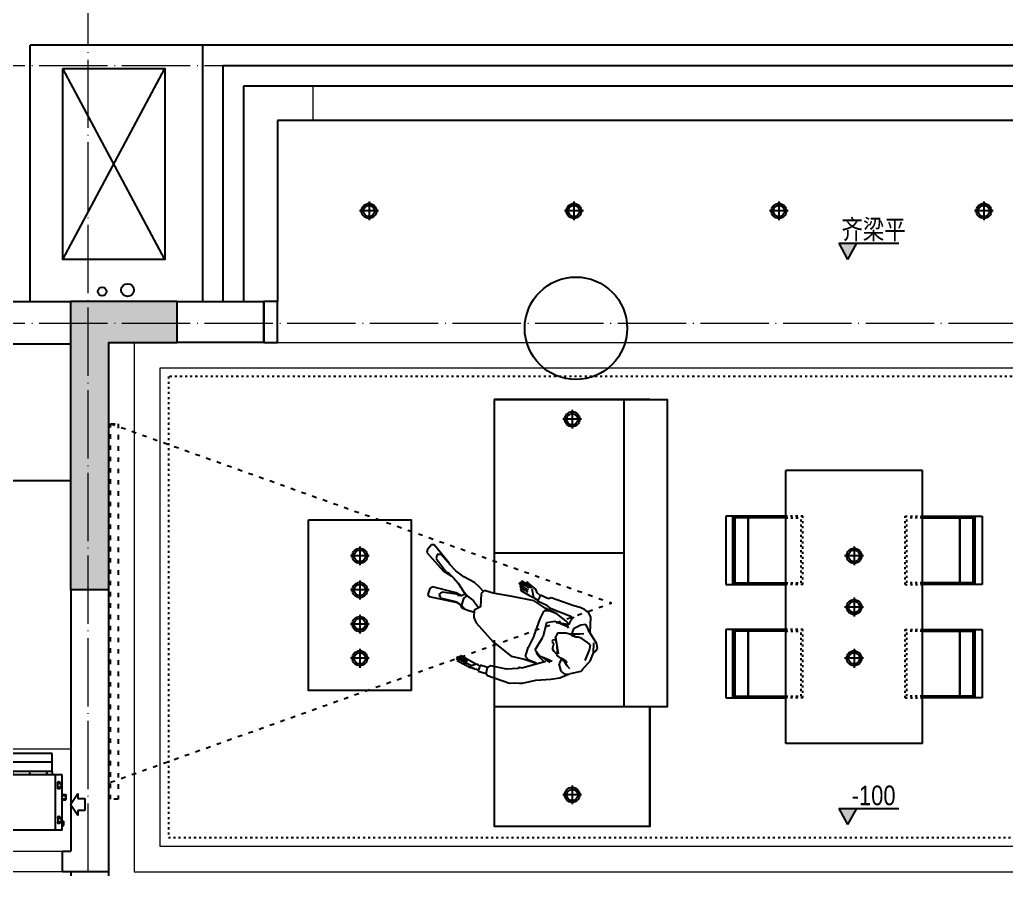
# Model space of a CAD drawing. Header units: inches. Extents: x -50945 to 250244, y -404780 to 18493.
# Drawn here: x 91484 to 97260, y -14334 to -9247 of the extents above; entities that cross this region are included whole.
import ezdxf

# ---------------------------------------------------------------- set-up
doc = ezdxf.new("R2010")
doc.units = ezdxf.units.IN
doc.header["$MEASUREMENT"] = 0
for name, pattern in [('ACAD_ISO03W100', [30, 12, -18]), ('ACAD_ISO07W100', [3.5, 0.5, -3]), ('DOTE', [2.42, 2, -0.2, 0.02, -0.2]), ('iGo户型优化10', [30, 12, -18])]:
    doc.linetypes.add(name, pattern=pattern)
for name, color, linetype in [('D-ARCHI', 250, 'Continuous'), ('EVH 立面填充', 8, 'Continuous'), ('IBS-003-建筑窗框', 3, 'Continuous'), ('IBS-050-建筑文字标注', 50, 'Continuous'), ('IBS-182-原建筑非承重墙', 150, 'Continuous'), ('IBS-200-原建筑承重墙柱', 200, 'Continuous'), ('IBS-22-原建筑梁体', 22, 'Continuous'), ('IBS-63-原建筑窗', 63, 'Continuous'), ('IFF-51-活动家具', 51, 'Continuous'), ('iGo户型优化', 7, 'Continuous'), ('IRC-022-天花设备', 22, 'Continuous'), ('IRC-2-天花灯具', 2, 'Continuous')]:
    doc.layers.add(name, color=color, linetype=linetype)
for name, color, linetype, lineweight in [('墙体', 9, 'Continuous', 25), ('天棚材质标注', 2, 'Continuous', 5), ('门', 65, 'Continuous', 13)]:
    doc.layers.add(name, color=color, linetype=linetype, lineweight=lineweight)
doc.styles.add('-宋体', font='', dxfattribs={"width": 0.8})
doc.styles.get('-宋体').set_extended_font_data('SimSun')

# ---------------------------------------------------------------- blocks, each defined once
blk = doc.blocks.new('A$C0ACF2E9F')
at = {"layer": 'iGo户型优化', "color": 251}
for p, q in [((196.6, 1052.9), (233.7, 1104.2)), ((233.7, 1104.2), (252.2, 1109.9)), ((252.2, 1109.9), (307.7, 1129.8)), ((300.6, 1102.8), (366.2, 1102.8)), ((307.7, 1129.8), (359, 1129.8)), ((359, 1129.8), (414.6, 1109.9)), ((361.9, 1129.8), (370.4, 1137)), ((366.2, 1102.8), (396.1, 1095.6)), ((370.4, 1137), (391.8, 1142.7)), ((391.8, 1142.7), (416, 1128.4)), ((416, 1128.4), (433.1, 1104.2)), ((433.1, 1104.2), (470.2, 1052.9)), ((149, 1005), (188.2, 1042.2)), ((192.3, 1050.1), (178.9, 1024.7)), ((196.6, 1052.9), (192.3, 1050.1)), ((396.1, 1095.6), (403.2, 1074.3)), ((403.2, 1074.3), (411.8, 1034.4)), ((456.6, 1067.8), (459.4, 1067.8)), ((459.4, 1067.8), (549.1, 1035.4)), ((470.2, 1052.9), (474.4, 1050.1)), ((474.4, 1050.1), (495.8, 1025.8)), ((122, 958.6), (149, 1005)), ((185.2, 1000.2), (178.9, 1024.7)), ((188.1, 997.3), (185.2, 1000.2)), ((188.1, 997.3), (222.3, 968.8)), ((232.2, 1014.4), (222.3, 1035.8)), ((245.1, 993.1), (232.2, 1014.4)), ((252.2, 974.5), (245.1, 993.1)), ((247.9, 1011.6), (252.2, 998.8)), ((259.3, 977.4), (252.2, 998.8)), ((410.3, 1011.6), (404.6, 998.8)), ((404.6, 998.8), (404.6, 977.4)), ((411.8, 1034.4), (410.3, 1011.6)), ((414.6, 993.1), (411.8, 974.5)), ((430.3, 1014.4), (414.6, 977.4)), ((440.3, 1035.8), (430.3, 1014.4)), ((478.7, 997.3), (444.5, 968.8)), ((481.6, 1000.2), (478.7, 997.3)), ((495.8, 1025.8), (481.6, 1000.2)), ((549.1, 1035.4), (566.9, 1013.6)), ((566.9, 1013.6), (573.9, 983.6)), ((573.9, 983.6), (575, 955.6)), ((81.9, 879.8), (108.7, 931.8)), ((108.7, 931.8), (122, 958.6)), ((220.8, 926.1), (220.8, 887.6)), ((257.9, 968.8), (222.3, 968.8)), ((257.9, 968.8), (252.2, 974.5)), ((259.3, 977.4), (257.9, 968.8)), ((257.9, 968.8), (257.9, 958.9)), ((262.2, 944.6), (257.9, 958.9)), ((269.3, 933.2), (262.2, 944.6)), ((282.1, 931.8), (269.3, 933.2)), ((275, 924.7), (274, 932.7)), ((329.1, 909), (275, 941.8)), ((280.7, 910.4), (275, 924.7)), ((319.1, 914.7), (282.1, 931.8)), ((400.4, 927.5), (386.1, 891.9)), ((404.6, 938.9), (400.4, 927.5)), ((404.6, 977.4), (407.5, 968.8)), ((407.5, 958.9), (404.6, 938.9)), ((411.8, 970.3), (407.5, 958.9)), ((407.5, 968.8), (407.5, 958.9)), ((444.5, 968.8), (411.2, 968.8)), ((411.8, 974.5), (411.8, 970.3)), ((448.8, 927.5), (436, 937.5)), ((443.1, 931.8), (443.1, 887.6)), ((443.1, 862), (457.4, 930.4)), ((464.5, 934.6), (448.8, 927.5)), ((459.6, 932.4), (470.2, 911.8)), ((464.5, 934.6), (486.3, 936.8)), ((497.2, 938.9), (486.3, 936.8)), ((508.5, 944.4), (497.2, 938.9)), ((507.2, 919), (500.1, 940.3)), ((575, 955.6), (569.9, 917.5)), ((37, 813.5), (81.9, 879.8)), ((206.7, 891.5), (161, 834.9)), ((215.1, 850.6), (200.3, 883.6)), ((220.8, 862), (209.4, 914.7)), ((220.8, 887.6), (220.8, 862)), ((287.8, 900.5), (280.7, 910.4)), ((287.8, 900.5), (319.1, 894.8)), ((329.1, 909), (319.1, 914.7)), ((359, 889.1), (319.1, 914.7)), ((329.1, 880.5), (319.1, 894.8)), ((329.1, 909), (359, 889.1)), ((337.7, 880.5), (329.1, 880.5)), ((344.8, 894.8), (337.7, 880.5)), ((349.1, 894.8), (344.8, 894.8)), ((349.1, 894.8), (344.8, 894.8)), ((386.1, 891.9), (359, 889.1)), ((443.1, 887.6), (443.1, 862)), ((470.2, 911.8), (488.7, 843.5)), ((504.4, 792.2), (507.2, 919)), ((569.9, 917.5), (562.8, 777.9)), ((29.8, 797.2), (37, 813.5)), ((161, 834.9), (116.8, 776.5)), ((171, 769.4), (175.2, 843.5)), ((175.2, 843.5), (178.8, 857)), ((175.2, 843.5), (175.2, 796.4)), ((226.5, 824.9), (215.1, 850.6)), ((220.8, 862), (220.8, 850.6)), ((245.1, 807.8), (220.8, 850.6)), ((239.4, 819.2), (226.5, 824.9)), ((245.1, 807.8), (332, 820.7)), ((417.5, 807.8), (332, 820.7)), ((443.1, 850.6), (417.5, 807.8)), ((443.1, 862), (443.1, 850.6)), ((488.7, 843.5), (493, 769.4)), ((488.7, 843.5), (488.7, 796.4)), ((7.6, 744.3), (24.2, 777.9)), ((24.2, 777.9), (29.8, 797.2)), ((105.4, 755.1), (76.9, 695.3)), ((114, 762.2), (105.4, 755.1)), ((116.8, 776.5), (114, 762.2)), ((158.1, 692.4), (175.2, 796.4)), ((175.2, 796.4), (188.1, 769.4)), ((188.1, 769.4), (242.2, 765.1)), ((320.6, 769.4), (242.2, 765.1)), ((320.6, 769.4), (423.2, 765.1)), ((423.2, 765.1), (477.3, 769.4)), ((488.7, 796.4), (477.3, 769.4)), ((488.7, 796.4), (507.2, 692.4)), ((511.5, 770.8), (504.4, 792.2)), ((511.5, 770.8), (512.9, 711)), ((562.8, 777.9), (551.4, 766.5)), ((551.4, 766.5), (552.9, 713.3)), ((564.2, 790.7), (562.8, 777.9)), ((0, 608.4), (7.6, 744.3)), ((76.9, 695.3), (59.8, 604.1)), ((552.9, 713.3), (512.9, 711)), ((522.9, 688.2), (520, 711)), ((550, 713.8), (558.5, 691)), ((193.8, 562.8), (158.1, 692.4)), ((507.2, 692.4), (483, 562.8)), ((524.3, 682.5), (522.9, 688.2)), ((527.2, 651.1), (524.3, 682.5)), ((569.9, 652.5), (524.3, 682.5)), ((534.3, 597), (527.2, 651.1)), ((551.4, 584.2), (541.4, 638.3)), ((565.6, 574.2), (552.8, 636.9)), ((558.5, 691), (574.2, 675.3)), ((577, 579.9), (565.6, 636.9)), ((579.9, 626.9), (572.8, 646.8)), ((574.2, 675.3), (584.2, 645.4)), ((584.2, 645.4), (594.1, 616.9)), ((7.1, 595.6), (0, 608.4)), ((2.4, 547.6), (7.1, 595.6)), ((7.1, 595.6), (44.2, 589.9)), ((44.2, 589.9), (39.1, 544.7)), ((59.8, 604.1), (44.2, 589.9)), ((541.4, 592.7), (534.3, 597)), ((544.3, 597), (541.4, 592.7)), ((544.3, 621.2), (544.3, 597)), ((557.1, 584.2), (551.4, 584.2)), ((561.4, 587), (557.1, 584.2)), ((558.5, 605.5), (561.4, 587)), ((571.3, 608.4), (574.2, 578.5)), ((574.2, 578.5), (571.3, 574.2)), ((582.7, 579.9), (577, 579.9)), ((588.4, 608.4), (579.9, 626.9)), ((579.9, 625.5), (587, 582.7)), ((587, 582.7), (582.7, 579.9)), ((592.7, 611.2), (588.4, 608.4)), ((594.1, 616.9), (592.7, 611.2)), ((10, 547.1), (2.4, 547.6)), ((7.1, 522.9), (10, 532.9)), ((7.1, 522.9), (7.1, 491.5)), ((7.1, 493), (7.1, 522.9)), ((39.1, 544.7), (10, 547.1)), ((10, 532.9), (10, 547.1)), ((34, 545.1), (37, 530)), ((37, 530), (35.6, 518.6)), ((259.3, 427.4), (193.8, 562.8)), ((483, 562.8), (457.4, 453.1)), ((571.3, 574.2), (565.6, 574.2)), ((2.9, 488.7), (7.1, 512.9)), ((7.1, 467.3), (2.9, 488.7)), ((7.1, 460.2), (7.1, 491.5)), ((17.1, 473), (15.7, 454.5)), ((17.1, 497.2), (35.6, 518.6)), ((17.1, 497.2), (17.1, 473)), ((17.1, 471.6), (24.2, 410.3)), ((25.6, 468.7), (32.8, 401.8)), ((32.8, 467.3), (38.5, 410.3)), ((35.6, 518.6), (39.9, 483)), ((39.9, 483), (47, 421.7)), ((10, 453.1), (7.1, 460.2)), ((14.2, 410.3), (8.5, 454.5)), ((15.7, 454.5), (10, 453.1)), ((18.5, 410.3), (14.2, 410.3)), ((24.2, 410.3), (18.5, 410.3)), ((22.8, 401.8), (21.4, 410.3)), ((32.8, 410.3), (31.3, 410.3)), ((38.5, 410.3), (32.8, 410.3)), ((44.2, 418.9), (38.5, 418.9)), ((47, 421.7), (44.2, 418.9)), ((283.5, 403.2), (259.3, 427.4)), ((356.2, 416), (323.4, 389)), ((363.3, 379), (346.5, 408.1)), ((428.9, 389), (356.2, 416)), ((457.4, 453.1), (453.1, 401.8)), ((27.1, 401.8), (22.8, 401.8)), ((32.8, 401.8), (27.1, 401.8)), ((323.4, 389), (283.5, 403.2)), ((309.2, 333.4), (309.3, 348.1)), ((309.3, 348.1), (312.9, 392.7)), ((374.7, 361.9), (363.3, 379)), ((374.7, 361.9), (386.1, 323.4)), ((453.1, 401.8), (428.9, 389)), ((444.5, 397.5), (460.2, 363.3)), ((460.2, 363.3), (474.4, 329.1)), ((321.8, 310.3), (309.2, 333.4)), ((309.4, 317), (309.2, 333.4)), ((323.4, 297.8), (309.4, 317)), ((362.6, 304.7), (321.8, 310.3)), ((329.1, 273.6), (323.4, 297.8)), ((362.6, 304.7), (384.7, 319.1)), ((387.5, 302.1), (371.9, 287.8)), ((400.4, 289.2), (382.9, 318)), ((386.1, 323.4), (400.4, 289.2)), ((388.9, 308.3), (387.5, 302.1)), ((433.1, 242.2), (400.4, 289.2)), ((474.4, 329.1), (480.1, 257.9)), ((296.4, 115.4), (323.4, 262.2)), ((314.9, 182.4), (327.7, 260.7)), ((323.4, 262.2), (326.3, 279.3)), ((326.3, 279.3), (327.7, 280.7)), ((326.3, 279.3), (327.7, 280.7)), ((327.7, 260.7), (329.1, 273.6)), ((373.3, 269.3), (349.1, 175.2)), ((377.6, 252.2), (356.2, 111.1)), ((371.9, 287.8), (364.7, 266.4)), ((369.6, 281.1), (373.3, 269.3)), ((371.9, 287.8), (377.6, 252.2)), ((453.1, 205.2), (433.1, 242.2)), ((480.1, 257.9), (495.8, 202.3)), ((314.9, 182.4), (329.1, 163.8)), ((329.1, 163.8), (349.1, 175.2)), ((468.7, 166.7), (453.1, 205.2)), ((458.8, 188.1), (458.8, 190.9)), ((467.3, 132.5), (458.8, 188.1)), ((495.8, 202.3), (514.3, 158.1)), ((467.3, 151), (468.7, 166.7)), ((517.2, 68.4), (467.3, 151)), ((467.3, 151), (467.3, 132.5)), ((530, 4.3), (467.3, 132.5)), ((514.3, 158.1), (550, 85.5)), ((521.5, 148.2), (587, 27.1)), ((304.9, 102.6), (296.4, 115.4)), ((296.4, 115.4), (304.9, 102.6)), ((341.9, 101.2), (304.9, 102.6)), ((356.2, 109.7), (341.9, 101.2)), ((541.4, 64.1), (517.2, 68.4)), ((550, 85.5), (541.4, 64.1)), ((547.1, 0), (530, 4.3)), ((530, 4.3), (530, 2.9)), ((547.1, 0), (530, 2.9)), ((581.3, 11.4), (547.1, 0)), ((581.3, 11.4), (547.1, 0)), ((587, 27.1), (581.3, 11.4)), ((587, 25.6), (581.3, 11.4)), ((587, 27.1), (587, 25.6))]:
    blk.add_line(p, q, dxfattribs=at)
blk = doc.blocks.new('A$C2C253EB8')
at = {"layer": 'IRC-2-天花灯具', "color": 250}
for p, q in [((55, 0), (55, 110)), ((0, 55), (110, 55))]:
    blk.add_line(p, q, dxfattribs=at)
at = {"layer": 'IRC-2-天花灯具', "color": 2}
blk.add_ellipse((55, 55), major_axis=(44, 0), ratio=1, start_param=1.571461413961594, end_param=7.85464672114118, dxfattribs=at)
at = {"layer": 'IRC-2-天花灯具', "color": 251}
blk.add_ellipse((55, 55), major_axis=(33, 0), ratio=1, start_param=1.570667, end_param=7.853852, dxfattribs=at)
blk = doc.blocks.new('A$C61603E42')
at = {"layer": '墙体'}
blk.add_hatch(color=256, dxfattribs=at).paths.add_polyline_path([(85.4, 0), (170.8, 156.9), (0, 156.9)])
blk.add_line((0, 156.9), (585.2, 156.9), dxfattribs=at)
for points in [[(0, 156.9), (85.4, 0)], [(170.8, 156.9), (85.4, 0)]]:
    blk.add_lwpolyline(points, dxfattribs=at)
blk = doc.blocks.new('ewrwrewqewer')
at = {"layer": 'IRC-022-天花设备'}
for p, q in [((1808538.9, 857244.8), (1808538.9, 857567.8)), ((1808538.9, 857267.8), (1808538.9, 857567.8)), ((1809438.9, 857567.8), (1808538.9, 857567.8)), ((1808578.9, 857244.8), (1808578.9, 857567.8)), ((1809398.9, 857567.8), (1809398.9, 857244.8)), ((1809438.9, 857567.8), (1809438.9, 857244.8)), ((1809438.9, 857540.8), (1809448.9, 857540.8)), ((1809448.9, 857540.8), (1809448.9, 857514.8)), ((1808447.8, 857452.6), (1808447.8, 857482.9)), ((1808447.8, 857482.9), (1808490.3, 857417.8)), ((1808552.3, 857514.5), (1808538.9, 857514.5)), ((1808552.3, 857501.1), (1808538.9, 857501.1)), ((1808552.3, 857514.5), (1808552.3, 857522.8)), ((1808552.3, 857492.8), (1808552.3, 857501.1)), ((1808565.6, 857492.8), (1808565.6, 857522.8)), ((1809412.3, 857492.8), (1809412.3, 857522.8)), ((1809425.6, 857514.5), (1809425.6, 857522.8)), ((1809425.6, 857514.5), (1809438.9, 857514.5)), ((1809425.6, 857501.1), (1809438.9, 857501.1)), ((1809425.6, 857492.8), (1809425.6, 857501.1)), ((1809438.9, 857514.8), (1809448.9, 857514.8)), ((1809530.1, 857482.9), (1809487.6, 857417.8)), ((1809530.1, 857452.6), (1809530.1, 857482.9)), ((1808406.2, 857417.8), (1808406.2, 857452.6)), ((1808406.2, 857452.6), (1808447.8, 857452.6)), ((1808406.2, 857383.1), (1808406.2, 857417.8)), ((1808490.3, 857417.8), (1808447.8, 857352.7)), ((1809487.6, 857417.8), (1809530.1, 857352.7)), ((1809571.6, 857452.6), (1809530.1, 857452.6)), ((1809571.6, 857417.8), (1809571.6, 857452.6)), ((1809571.6, 857383.1), (1809571.6, 857417.8)), ((1808447.8, 857383.1), (1808406.2, 857383.1)), ((1808447.8, 857352.7), (1808447.8, 857383.1)), ((1809438.9, 857389.8), (1809458.9, 857389.8)), ((1809438.9, 857384.8), (1809458.9, 857384.8)), ((1809438.9, 857364.8), (1809458.9, 857364.8)), ((1809438.9, 857359.8), (1809458.9, 857359.8)), ((1809458.9, 857389.8), (1809458.9, 857359.8)), ((1809458.9, 857389.8), (1809462.6, 857386.2)), ((1809458.9, 857359.8), (1809462.6, 857363.4)), ((1809462.6, 857386.2), (1809462.6, 857363.4)), ((1809530.1, 857352.7), (1809530.1, 857383.1)), ((1809530.1, 857383.1), (1809571.6, 857383.1)), ((1808552.3, 857311.5), (1808538.9, 857311.5)), ((1808552.3, 857298.1), (1808538.9, 857298.1)), ((1808552.3, 857319.8), (1808552.3, 857311.5)), ((1808552.3, 857298.1), (1808552.3, 857289.8)), ((1808565.6, 857319.8), (1808565.6, 857289.8)), ((1809412.3, 857319.8), (1809412.3, 857289.8)), ((1809425.6, 857319.8), (1809425.6, 857311.5)), ((1809425.6, 857311.5), (1809438.9, 857311.5)), ((1809425.6, 857298.1), (1809438.9, 857298.1)), ((1809425.6, 857298.1), (1809425.6, 857289.8)), ((1809438.9, 857244.8), (1808538.9, 857244.8)), ((1808598.9, 857224.8), (1808598.9, 857244.8)), ((1809378.9, 857224.8), (1809378.9, 857244.8)), ((1809378.9, 857224.8), (1808598.9, 857224.8)), ((1808598.9, 857224.8), (1808598.9, 857118.2)), ((1809378.9, 857224.8), (1809378.9, 857118.2)), ((1808598.9, 857168.6), (1809378.9, 857168.6)), ((1809378.9, 857118.2), (1808598.9, 857118.2))]:
    blk.add_line(p, q, dxfattribs=at)
for centre in [(1808628.9, 857234.8), (1808728.8, 857234.8), (1808828.7, 857234.8), (1808848.6, 857234.8), (1808948.4, 857234.8), (1809048.3, 857234.8), (1809148.2, 857234.8), (1809248.1, 857234.8), (1809348, 857234.8)]:
    blk.add_circle(centre, 2.35, dxfattribs=at)
for centre, start, end in [((1808558.9, 857522.8), 359.99949, 180), ((1809418.9, 857522.8), 0, 180.00051), ((1808558.9, 857492.8), 180, 0.03165), ((1809418.9, 857492.8), 179.96835, 0), ((1808558.9, 857319.8), 359.96835, 180), ((1809418.9, 857319.8), 0, 180.03165), ((1808558.9, 857289.8), 180, 0.00051), ((1809418.9, 857289.8), 179.99949, 0)]:
    blk.add_arc(centre, 6.67, start, end, dxfattribs=at)

msp = doc.modelspace()

# ---------------------------------------------------------------- hatches: boundary and pattern name
at = {"layer": 'EVH 立面填充'}
h = msp.add_hatch(color=256, dxfattribs=at)
h.dxf.hatch_style = 1
h.paths.add_polyline_path([(92003.95, -11136.79), (92403.95, -11136.79), (92403.95, -10896.79), (91783.95, -10896.79), (91783.95, -12586.79), (92003.95, -12586.79)])

# ---------------------------------------------------------------- linework, layer by layer
at = {"layer": 'D-ARCHI', "color": 251, "linetype": 'DOTE', "lineweight": 5, "ltscale": 200}
for p, q in [((91883.95, -14236.79), (91883.95, -6696.54)), ((103613.95, -9516.54), (83286.69, -9516.54)), ((103613.95, -11026.79), (83273.95, -11026.79))]:
    msp.add_line(p, q, dxfattribs=at)
at = {"layer": 'IBS-003-建筑窗框', "color": 251, "ltscale": 10}
for p, q in [((98093.95, -9396.54), (92553.95, -9396.54)), ((92553.95, -9396.54), (92553.95, -10896.79)), ((97863.95, -9636.54), (92793.95, -9636.54)), ((92793.95, -9636.54), (92793.95, -10896.79)), ((92993.95, -9836.54), (92993.95, -10896.79)), ((97663.95, -9836.54), (92993.95, -9836.54))]:
    msp.add_line(p, q, dxfattribs=at)
at = {"layer": 'IBS-182-原建筑非承重墙'}
for p, q in [((91543.95, -10896.79), (91543.95, -9396.54)), ((92553.95, -9396.54), (91543.95, -9396.54)), ((91736.02, -10650.45), (92334.14, -9531.66)), ((92334.14, -10650.45), (91736.02, -9531.66)), ((91373.95, -10896.79), (91783.95, -10896.79)), ((92403.95, -10896.79), (92913.95, -10896.79)), ((92913.95, -11136.79), (92913.95, -10896.79)), ((91783.95, -11146.79), (91373.95, -11146.79)), ((92913.95, -11136.79), (92403.95, -11136.79)), ((91783.95, -11946.79), (89303.95, -11946.79)), ((91783.95, -12586.79), (91783.95, -14116.79)), ((92003.95, -12586.79), (92003.95, -14236.79)), ((91733.95, -14236.79), (91733.95, -14116.79)), ((91733.95, -14116.79), (91783.95, -14116.79)), ((92003.95, -14236.79), (91733.95, -14236.79))]:
    msp.add_line(p, q, dxfattribs=at)
for points in [[(91736.02, -9531.66), (92334.14, -9531.66), (92334.14, -10650.45), (91736.02, -10650.45)], [(92913.95, -11136.79), (92993.95, -11136.79), (92993.95, -10896.79), (92913.95, -10896.79)]]:
    msp.add_lwpolyline(points, close=True, dxfattribs=at)
for centre, radius in [((92115.13, -10830.31), 37.5), ((91966.17, -10838.87), 25)]:
    msp.add_circle(centre, radius, dxfattribs=at)
at = {"layer": 'IBS-200-原建筑承重墙柱', "ltscale": 0.02}
for p, q in [((91783.95, -12586.79), (91783.95, -10896.79)), ((92403.95, -10896.79), (91783.95, -10896.79)), ((92403.95, -10896.79), (92403.95, -11136.79)), ((92003.95, -11136.79), (92003.95, -12586.79)), ((92003.95, -11136.79), (92403.95, -11136.79)), ((92003.95, -12586.79), (91783.95, -12586.79))]:
    msp.add_line(p, q, dxfattribs=at)
at = {"layer": 'IBS-22-原建筑梁体', "linetype": 'ACAD_ISO07W100', "ltscale": 50}
for p, q in [((91783.95, -14236.79), (91783.95, -15316.79)), ((92003.95, -14236.79), (92003.95, -15316.79))]:
    msp.add_line(p, q, dxfattribs=at)
at = {"layer": 'IBS-63-原建筑窗'}
for p, q in [((97983.95, -9516.54), (92673.95, -9516.54)), ((92673.95, -9516.54), (92673.95, -10896.79))]:
    msp.add_line(p, q, dxfattribs=at)
at = {"layer": 'IFF-51-活动家具'}
for p, q in [((95173.95, -11472.06, 0), (94263.95, -11472.06, 0)), ((95023.95, -13272.06, 0), (95023.95, -11472.06, 0)), ((96768.95, -11886.79, 0), (95968.95, -11886.79, 0)), ((95968.95, -13486.79, 0), (95968.95, -11886.79)), ((96768.95, -13486.79), (96768.95, -11886.79)), ((95968.95, -12155.01, 0), (95618.95, -12155.01, 0)), ((95618.95, -12155.01, 0), (95618.95, -12555.01, 0)), ((95658.95, -12155.01, 0), (95618.95, -12155.01, 0)), ((95658.95, -12555.01, 0), (95658.95, -12155.01, 0)), ((95671.71, -12555.01, 0), (95671.71, -12155.01, 0)), ((95671.71, -12165.01, 0), (95671.71, -12545.01, 0)), ((95748.95, -12165.01, 0), (95671.71, -12165.01, 0)), ((95748.95, -12155.01, 0), (95748.95, -12555.01, 0)), ((95748.95, -12165.01, 0), (95748.95, -12545.01, 0)), ((95968.95, -12165.01, 0), (95748.95, -12165.01, 0)), ((95748.95, -12545.01, 0), (95748.95, -12165.01, 0)), ((96768.95, -12155.01, 0), (97118.95, -12155.01, 0)), ((96768.95, -12165.01, 0), (96988.95, -12165.01, 0)), ((96988.95, -12155.01, 0), (96988.95, -12555.01, 0)), ((96988.95, -12165.01, 0), (96988.95, -12545.01, 0)), ((96988.95, -12545.01, 0), (96988.95, -12165.01, 0)), ((96988.95, -12165.01, 0), (97066.19, -12165.01, 0)), ((97066.19, -12555.01, 0), (97066.19, -12155.01, 0)), ((97066.19, -12165.01, 0), (97066.19, -12545.01, 0)), ((97078.95, -12555.01, 0), (97078.95, -12155.01, 0)), ((97078.95, -12155.01, 0), (97118.95, -12155.01, 0)), ((97118.95, -12155.01, 0), (97118.95, -12555.01, 0)), ((95023.95, -12372.06, 0), (94263.95, -12372.06, 0)), ((95618.95, -12555.01, 0), (95968.95, -12555.01, 0)), ((95618.95, -12555.01, 0), (95658.95, -12555.01, 0)), ((95671.71, -12545.01, 0), (95748.95, -12545.01, 0)), ((95748.95, -12545.01, 0), (95968.95, -12545.01, 0)), ((97118.95, -12555.01, 0), (96768.95, -12555.01, 0)), ((96988.95, -12545.01, 0), (96768.96, -12545.01, 0)), ((97066.19, -12545.01, 0), (96988.95, -12545.01, 0)), ((97118.95, -12555.01, 0), (97078.95, -12555.01, 0)), ((95968.95, -12818.61, 0), (95618.95, -12818.61, 0)), ((95618.95, -12818.61, 0), (95618.95, -13218.61, 0)), ((95658.95, -12818.61, 0), (95618.95, -12818.61, 0)), ((95658.95, -13218.61, 0), (95658.95, -12818.61, 0)), ((95671.71, -13218.61, 0), (95671.71, -12818.61, 0)), ((95748.95, -12818.61, 0), (95748.95, -13218.61, 0)), ((96768.95, -12818.61, 0), (97118.95, -12818.61, 0)), ((96988.95, -12818.61, 0), (96988.95, -13218.61, 0)), ((97066.19, -13218.61, 0), (97066.19, -12818.61, 0)), ((97078.95, -13218.61, 0), (97078.95, -12818.61, 0)), ((97078.95, -12818.61, 0), (97118.95, -12818.61, 0)), ((97118.95, -12818.61, 0), (97118.95, -13218.61, 0)), ((95671.71, -12828.61, 0), (95671.71, -13208.61, 0)), ((95748.95, -12828.61, 0), (95671.71, -12828.61, 0)), ((95748.95, -12828.61, 0), (95748.95, -13208.61, 0)), ((95968.95, -12828.61, 0), (95748.95, -12828.61, 0)), ((95748.95, -13208.61, 0), (95748.95, -12828.61, 0)), ((96768.95, -12828.61, 0), (96988.95, -12828.61, 0)), ((96988.95, -12828.61, 0), (96988.95, -13208.61, 0)), ((96988.95, -13208.61, 0), (96988.95, -12828.61, 0)), ((96988.95, -12828.61, 0), (97066.19, -12828.61, 0)), ((97066.19, -12828.61, 0), (97066.19, -13208.61, 0)), ((95618.95, -13218.61, 0), (95968.95, -13218.61, 0)), ((95618.95, -13218.61, 0), (95658.95, -13218.61, 0)), ((95671.71, -13208.61, 0), (95748.95, -13208.61, 0)), ((95748.95, -13208.61, 0), (95968.95, -13208.61, 0)), ((97118.95, -13218.61, 0), (96768.95, -13218.61, 0)), ((96988.95, -13208.61, 0), (96768.96, -13208.61, 0)), ((97066.19, -13208.61, 0), (96988.95, -13208.61, 0)), ((97118.95, -13218.61, 0), (97078.95, -13218.61, 0)), ((95173.95, -13272.06, 0), (94263.95, -13272.06, 0)), ((95173.95, -13972.06, 0), (95173.95, -13272.06, 0)), ((96768.95, -13486.79, 0), (95968.95, -13486.79, 0))]:
    msp.add_line(p, q, dxfattribs=at)
at = {"layer": 'IFF-51-活动家具', "linetype": 'ACAD_ISO03W100'}
for p, q in [((96068.95, -12155.01, 0), (95968.95, -12155.01, 0)), ((95968.95, -12165.01, 0), (96058.95, -12165.01, 0)), ((96058.95, -12545.01, 0), (96058.95, -12165.01, 0)), ((96068.95, -12555.01, 0), (96068.95, -12155.01, 0)), ((96668.95, -12555.01, 0), (96668.95, -12155.01, 0)), ((96668.95, -12155.01, 0), (96768.95, -12155.01, 0)), ((96678.95, -12545.01, 0), (96678.95, -12165.01, 0)), ((96768.96, -12165.01, 0), (96678.95, -12165.01, 0)), ((95968.95, -12545.01, 0), (96058.95, -12545.01, 0)), ((96068.95, -12555.01, 0), (95968.95, -12555.01, 0)), ((96668.95, -12555.01, 0), (96768.95, -12555.01, 0)), ((96768.96, -12545.01, 0), (96678.95, -12545.01, 0)), ((96068.95, -12818.61, 0), (95968.95, -12818.61, 0)), ((96068.95, -13218.61, 0), (96068.95, -12818.61, 0)), ((96668.95, -13218.61, 0), (96668.95, -12818.61, 0)), ((96668.95, -12818.61, 0), (96768.95, -12818.61, 0)), ((95968.95, -12828.61, 0), (96058.95, -12828.61, 0)), ((96058.95, -13208.61, 0), (96058.95, -12828.61, 0)), ((96678.95, -13208.61, 0), (96678.95, -12828.61, 0)), ((96768.96, -12828.61, 0), (96678.95, -12828.61, 0)), ((95968.95, -13208.61, 0), (96058.95, -13208.61, 0)), ((96068.95, -13218.61, 0), (95968.95, -13218.61, 0)), ((96668.95, -13218.61, 0), (96768.95, -13218.61, 0)), ((96768.96, -13208.61, 0), (96678.95, -13208.61, 0))]:
    msp.add_line(p, q, dxfattribs=at)
at = {"layer": 'IFF-51-活动家具', "elevation": 0}
for points in [[(94263.95, -12607.26), (94263.95, -11472.06), (95173.95, -11472.06)], [(95173.95, -11472.06), (95273.95, -11472.06), (95273.95, -13272.06), (95173.95, -13272.06)], [(95173.95, -13972.06), (94263.95, -13972.06), (94263.95, -12880.65)], [(95173.95, -13272.06), (95173.95, -13972.06), (94918.95, -13972.06)]]:
    msp.add_lwpolyline(points, dxfattribs=at)
at = {"layer": 'IFF-51-活动家具'}
msp.add_lwpolyline([(93175.22, -12175.4), (93775.22, -12175.4), (93775.22, -13175.4), (93175.22, -13175.4)], close=True, dxfattribs=at)
msp.add_circle((94740.56, -11053.8), 300, dxfattribs=at)
at = {"layer": 'iGo户型优化', "color": 251, "linetype": 'iGo户型优化10', "ltscale": 2.2}
for p in [(92015.75, -11612.75), (92015.75, -13712.75)]:
    msp.add_line(p, (94949.4, -12662.75), dxfattribs=at)
msp.add_lwpolyline([(92015.75, -11612.75), (92060.75, -11612.75), (92060.75, -13812.75), (92015.75, -13812.75)], close=True, dxfattribs=at)
at = {"layer": 'IRC-2-天花灯具', "linetype": 'ACAD_ISO03W100'}
msp.add_lwpolyline([(92353.95, -14036.79), (97323.95, -14036.79), (97323.95, -11336.79), (92353.95, -11336.79)], close=True, dxfattribs=at)
at = {"layer": '天棚材质标注', "color": 1}
for p, q in [((93201.74, -9836.54), (93201.74, -9636.54)), ((92153.95, -11136.79), (92153.95, -14236.79)), ((92913.95, -11136.79), (97523.95, -11136.79)), ((90803.95, -13516.79), (91783.95, -13516.79)), ((92153.95, -14236.79), (97523.95, -14236.79))]:
    msp.add_line(p, q, dxfattribs=at)
msp.add_lwpolyline([(92303.95, -14086.79), (97373.95, -14086.79), (97373.95, -11286.79), (92303.95, -11286.79)], close=True, dxfattribs=at)
at = {"layer": '门', "color": 8, "lineweight": 5}
msp.add_lwpolyline([(90893.95, -14116.79), (91733.95, -14116.79), (91733.95, -14236.79), (90893.95, -14236.79)], close=True, dxfattribs=at)

# ---------------------------------------------------------------- block references
at = {"layer": 'IBS-050-建筑文字标注', "color": 160, "linetype": 'ByBlock', "xscale": 0.6, "yscale": 0.6, "zscale": 0.6}
for p in [(96280.12, -10650.52), (96280.12, -13960.2)]:
    msp.add_blockref('A$C61603E42', p, dxfattribs=at)
at = {"layer": 'IFF-51-活动家具', "xscale": -1, "rotation": 247.507696688802}
msp.add_blockref('A$C0ACF2E9F', (93661.56, -12855.05, 0), dxfattribs=at)
at = {"layer": 'IRC-022-天花设备', "color": 250, "xscale": -1, "rotation": 180}
msp.add_blockref('ewrwrewqewer', (-1717706.03, 843574.4), dxfattribs=at)
at = {"layer": 'IRC-2-天花灯具', "rotation": 180}
for p in [(93583.95, -10311.66), (94783.95, -10311.66), (95983.95, -10311.66), (97183.95, -10311.66), (94773.95, -11531.79, 0), (93530.22, -12331.79), (96423.95, -12331.79, 0), (93530.22, -12531.79), (96423.95, -12631.79, 0), (93530.22, -12731.79), (93530.22, -12931.79), (96423.95, -12931.79, 0), (94773.95, -13731.79, 0)]:
    msp.add_blockref('A$C2C253EB8', p, dxfattribs=at)

# ---------------------------------------------------------------- texts
at = {"layer": 'IBS-050-建筑文字标注', "linetype": 'ByBlock', "char_height": 115, "width": 1928.1715, "attachment_point": 5, "style": '-宋体'}
for s, insert in [('{\\fArial Unicode MS|b0|i0|c134|p0;齐梁平}', (96483.5, -10481.11)), ('{\\fArial Unicode MS|b0|i0|c0|p0;-100}', (96483.5, -13790.8))]:
    msp.add_mtext(s, dxfattribs=dict(at, insert=insert))

doc.saveas('drawing.dxf')
